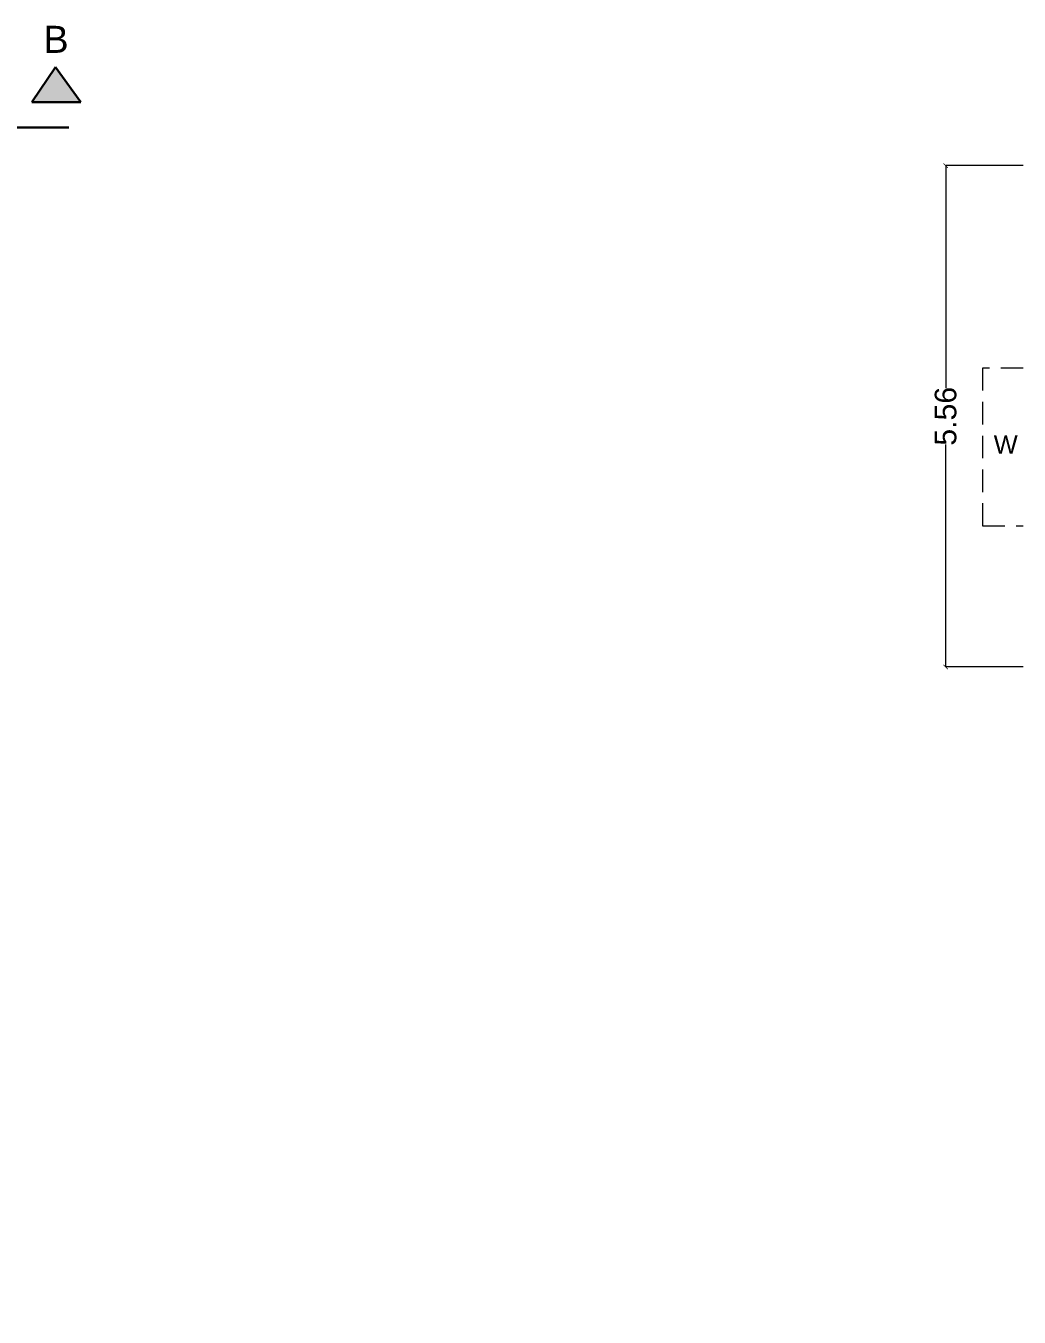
# Model space of a CAD drawing. Header units: metres. Extents: x 0 to 63445, y 32361 to 32804.
# Drawn here: x 63235.56 to 63246.58, y 32768.89 to 32783.22 of the extents above; entities that cross this region are included whole.
import ezdxf

# ---------------------------------------------------------------- set-up
doc = ezdxf.new("R2010")
doc.units = ezdxf.units.M
doc.header["$MEASUREMENT"] = 0
doc.header["$PDMODE"] = 34
doc.header["$PDSIZE"] = -10
doc.linetypes.add('DASHED2', pattern=[0.375, 0.25, -0.125])
doc.layers.get('0').update_dxf_attribs({"lineweight": 25})
for name, color, linetype, lineweight in [('colum', 1, 'Continuous', 30), ('DIM', 56, 'Continuous', 20), ('TEXT-2', 65, 'Continuous', 18), ('wall', 7, 'Continuous', 30), ('window', 154, 'Continuous', 9)]:
    doc.layers.add(name, color=color, linetype=linetype, lineweight=lineweight)
doc.styles.add('AutoDCRFont', font='arial.ttf')
doc.styles.get("Standard").update_dxf_attribs({"font": 'arial.ttf', "height": 0.4})
doc.styles.add('TNR', font='times.ttf', dxfattribs={"height": 0.5})
doc.dimstyles.new('ARCHANA', dxfattribs={"dimscale": 0, "dimtxt": 0.5, "dimasz": 0.5, "dimexe": 0, "dimexo": 0, "dimgap": 0, "dimtad": 0, "dimzin": 0, "dimdsep": 46, "dimtxsty": 'TNR', "dimblk": 'ARCHTICK', "dimcen": 0.09, "dimclrd": 36, "dimclre": 36, "dimclrt": 7, "dimadec": 0, "dimazin": 0, "dimtfac": 1, "dimtofl": 0, "dimtmove": 0, "dimatfit": 3, "dimldrblk": 'ARCHTICK', "dimfxl": 1, "dimfrac": 2, "dimtolj": 1, "dimtzin": 0, "dimlwd": -1, "dimlwe": -1, "dimarcsym": 0})

# ---------------------------------------------------------------- blocks, each defined once
blk = doc.blocks.new('_ArchTick')
at = {"color": 0, "linetype": 'ByBlock', "const_width": 0.15}
blk.add_lwpolyline([(-0.5, -0.5), (0.5, 0.5)], dxfattribs=at)
blk = doc.blocks.new('*D895')
at = {"layer": 'Defpoints', "color": 0, "ltscale": 3, "transparency": 16777216}
for p in [(63246.625, 32781.665), (63245.765, 32776.102), (63246.625, 32776.102)]:
    blk.add_point(p, dxfattribs=at)
at = {"layer": 'DIM', "ltscale": 3, "transparency": 16777216}
for p, q in [((63246.625, 32781.665), (63245.765, 32781.665)), ((63245.765, 32781.665), (63245.765, 32779.195)), ((63245.765, 32776.102), (63245.765, 32778.572)), ((63246.625, 32776.102), (63245.765, 32776.102))]:
    blk.add_line(p, q, dxfattribs=at)
at = {"layer": 'DIM', "ltscale": 3, "transparency": 16777216, "xscale": 0.05, "yscale": 0.05, "zscale": 0.05}
for p, rotation in [((63245.765, 32781.665), 90), ((63245.765, 32776.102), 270)]:
    blk.add_blockref('_ArchTick', p, dxfattribs=dict(at, rotation=rotation))
at = {"layer": 'DIM', "color": 7, "ltscale": 3, "transparency": 16777216, "insert": (63245.765, 32778.884), "char_height": 0.4, "attachment_point": 5, "rotation": 90}
blk.add_mtext('\\A1;{\\H0.6x;5.56}', dxfattribs=at)
blk = doc.blocks.new('*D900')
at = {"layer": 'Defpoints', "color": 0, "ltscale": 3, "transparency": 16777216}
for p in [(0.832, 32781.665), (63266.619, 32781.665), (0, 32768.914)]:
    blk.add_point(p, dxfattribs=at)
at = {"layer": 'DIM', "ltscale": 3, "transparency": 16777216}
for p, q in [((5.832, 32781.665), (0.832, 32781.665)), ((0.832, 32781.665), (0.832, 32775.684)), ((0.832, 32768.914), (0.832, 32774.895)), ((0, 32768.914), (0.832, 32768.914))]:
    blk.add_line(p, q, dxfattribs=at)
at = {"layer": 'DIM', "ltscale": 3, "transparency": 16777216, "xscale": 0.05, "yscale": 0.05, "zscale": 0.05}
for p, rotation in [((0.832, 32781.665), 90), ((0.832, 32768.914), 270)]:
    blk.add_blockref('_ArchTick', p, dxfattribs=dict(at, rotation=rotation))
at = {"layer": 'DIM', "color": 7, "ltscale": 3, "transparency": 16777216, "insert": (0.832, 32775.289), "char_height": 0.4, "attachment_point": 5, "rotation": 90}
blk.add_mtext('\\A1;{\\H0.6x;12.75}', dxfattribs=at)

msp = doc.modelspace()

# ---------------------------------------------------------------- hatches: boundary and pattern name
at = {"layer": 'wall', "ltscale": 3}
msp.add_hatch(color=252, dxfattribs=at).paths.add_polyline_path([(63235.6251, 32782.3688), (63236.1669, 32782.3688), (63235.8871, 32782.7579)])

# ---------------------------------------------------------------- linework, layer by layer
at = {"layer": 'colum', "linetype": 'DASHED2', "ltscale": 3}
msp.add_lwpolyline([(63167.7841, 32782.0871), (63236.3738, 32782.0871)], dxfattribs=at)
at = {"layer": 'wall', "ltscale": 3}
for p, q in [((63235.8871, 32782.7579), (63235.6251, 32782.3688)), ((63236.1669, 32782.3688), (63235.8871, 32782.7579)), ((63235.6251, 32782.3688), (63236.1669, 32782.3688))]:
    msp.add_line(p, q, dxfattribs=at)
at = {"layer": 'window', "color": 8, "linetype": 'DASHED2'}
msp.add_lwpolyline([(63246.6263, 32779.418), (63246.172, 32779.418), (63246.172, 32777.6668), (63246.6263, 32777.6668)], dxfattribs=at)

# ---------------------------------------------------------------- texts
at = {"layer": 'TEXT-2', "style": 'AutoDCRFont'}
for s, insert, char_height, width, attachment_point in [('B', (63235.7535, 32783.2167), 0.3, 0.271413, 1), ('W', (63246.5647, 32778.4692), 0.2019, 0.182701, 9)]:
    msp.add_mtext(s, dxfattribs=dict(at, insert=insert, char_height=char_height, width=width, attachment_point=attachment_point))

# ---------------------------------------------------------------- dimensions: what is measured, and where the dimension line sits
at = {"layer": 'DIM', "ltscale": 3}
for base, p1, p2, picture, middle in [((0.8318, 32781.6651), (0, 32768.9139), (63266.6191, 32781.6651), '*D900', (0.8318, 32775.2895)), ((63245.7655, 32776.1023), (63246.6251, 32781.6651), (63246.6251, 32776.1023), '*D895', (63245.7655, 32778.8837))]:
    dim = msp.add_linear_dim(base=base, p1=p1, p2=p2, angle=90, text='{\\H0.6x;<>}', dimstyle='ARCHANA', override={"dimscale": 1, "dimtxt": 0.278, "dimasz": 0.05, "dimtxsty": 'Standard', "dimclrd": 256, "dimclre": 256, "dimfxl": 5, "dimfxlon": 1, "dimarcsym": 1}, dxfattribs=at)
    dim.commit()
    dim.dimension.update_dxf_attribs({"geometry": picture, "text_midpoint": middle})

doc.saveas('drawing.dxf')
